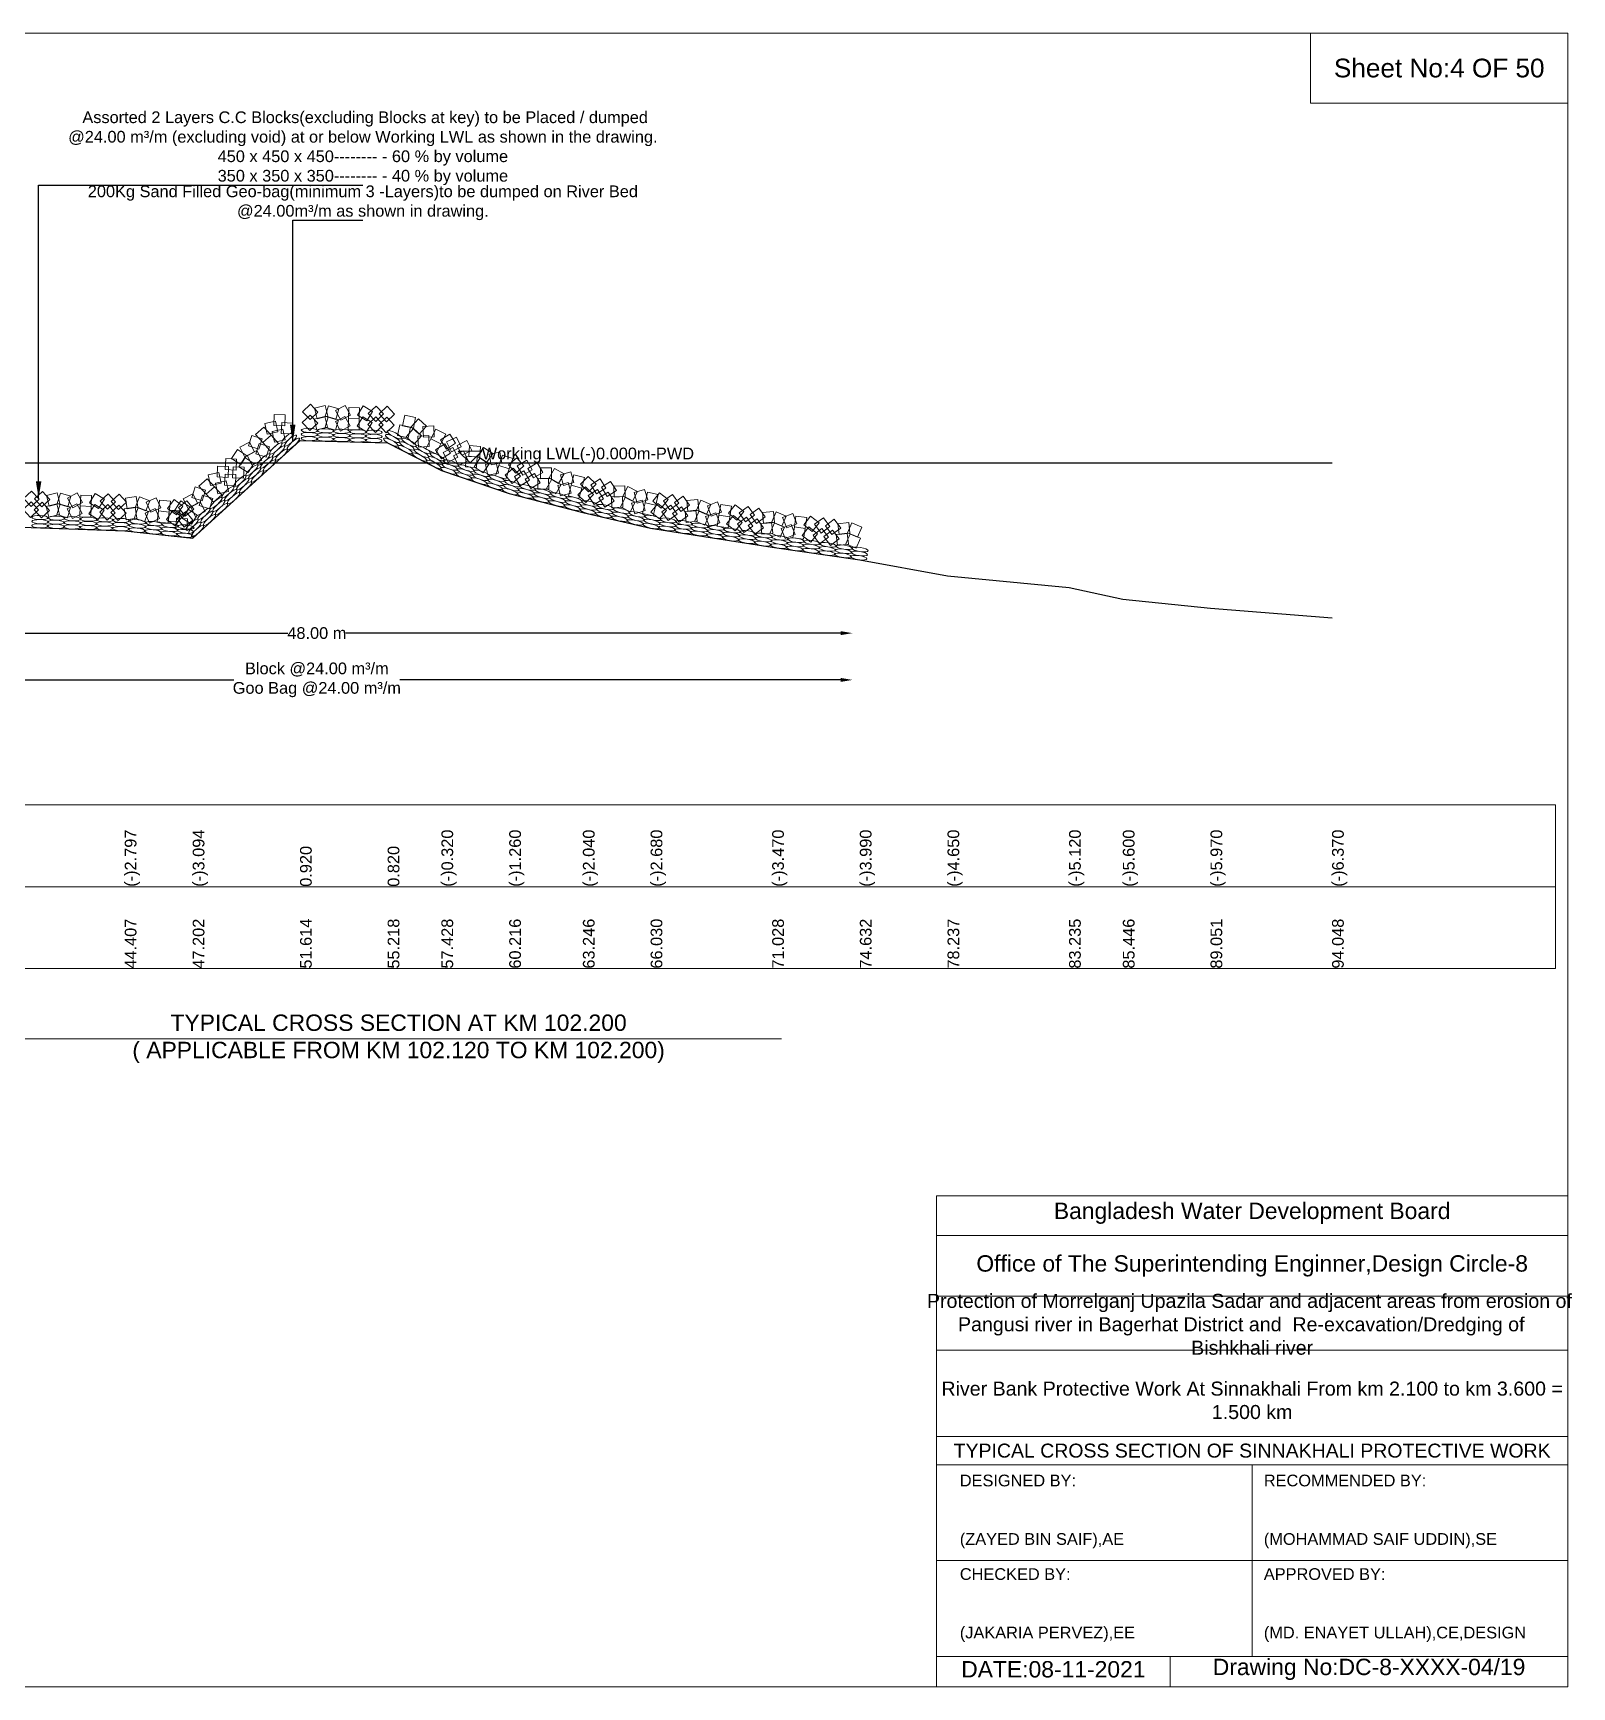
# Model space of a CAD drawing. Header units: inches. Extents: x 89000 to 380017, y -7071 to 0.
# Drawn here: x 148437 to 155017, y -7071 to 0 of the extents above; entities that cross this region are included whole.
import ezdxf

# ---------------------------------------------------------------- set-up
doc = ezdxf.new("R2010")
doc.units = ezdxf.units.IN
doc.header["$LTSCALE"] = 7
doc.header["$MEASUREMENT"] = 0
for name, color, linetype, lineweight in [('Cross section Data Border', 7, 'Continuous', 9), ('Cross Section Labels', 7, 'Continuous', 9), ('Existing_Bed_Level for Xsection', 7, 'Continuous', 25), ('Long Section Labels', 7, 'Continuous', 9)]:
    doc.layers.add(name, color=color, linetype=linetype, lineweight=lineweight)
doc.styles.get("Standard").update_dxf_attribs({"font": 'arial.ttf'})
doc.dimstyles.new('Appron Lebeling Style', dxfattribs={"dimtxt": 50, "dimasz": 50, "dimexe": 0.18, "dimexo": 0.0625, "dimgap": 0.09, "dimtad": 0, "dimtih": 1, "dimtoh": 1, "dimdec": 4, "dimzin": 0, "dimdsep": 46, "dimtxsty": 'Standard', "dimcen": 0.09, "dimse1": 1, "dimse2": 1, "dimadec": 0, "dimazin": 0, "dimtfac": 1, "dimtdec": 4, "dimtofl": 0, "dimtmove": 0, "dimatfit": 3, "dimfxl": 1, "dimtolj": 1, "dimtzin": 0, "dimarcsym": 0})
doc.dimstyles.get("Standard").update_dxf_attribs({"dimtxt": 0.18, "dimasz": 0.18, "dimexe": 0.18, "dimexo": 0.0625, "dimgap": 0.09, "dimtad": 0, "dimtih": 1, "dimtoh": 1, "dimdec": 4, "dimzin": 0, "dimdsep": 46, "dimtxsty": 'Standard', "dimcen": 0.09, "dimadec": 0, "dimazin": 0, "dimtfac": 1, "dimtdec": 4, "dimtofl": 0, "dimtmove": 0, "dimatfit": 3, "dimfxl": 1, "dimtolj": 1, "dimtzin": 0, "dimarcsym": 0})

# ---------------------------------------------------------------- blocks, each defined once
blk = doc.blocks.new('*D5')
at = {"layer": 'Cross Section Labels', "color": 0, "lineweight": -2, "transparency": 16777216}
for p, q in [((147410.3, -2565.5), (149526.9, -2565.5)), ((151890.8, -2565.5), (149774.1, -2565.5))]:
    blk.add_line(p, q, dxfattribs=at)
at = {"layer": 'Cross Section Labels', "color": 0, "transparency": 16777216}
for points in [[(147410.3, -2557.2), (147410.3, -2573.9), (147360.3, -2565.5)], [(151890.8, -2557.2), (151890.8, -2573.9), (151940.8, -2565.5)]]:
    blk.add_solid(points, dxfattribs=at)
at = {"layer": 'Defpoints', "color": 0, "transparency": 16777216}
for p in [(147360.3, -1837.5), (151940.8, -2247.9), (151940.8, -2565.5)]:
    blk.add_point(p, dxfattribs=at)
at = {"layer": 'Cross Section Labels', "color": 0, "transparency": 16777216, "insert": (149650.5, -2565.5), "char_height": 50, "attachment_point": 5}
blk.add_mtext('\\A1;48.00 m', dxfattribs=at)
blk = doc.blocks.new('*D6')
at = {"layer": 'Cross Section Labels', "color": 0, "lineweight": -2, "transparency": 16777216}
for p, q in [((147410.3, -2765.5), (149294.9, -2765.5)), ((151890.8, -2765.5), (150006.1, -2765.5))]:
    blk.add_line(p, q, dxfattribs=at)
at = {"layer": 'Cross Section Labels', "color": 0, "transparency": 16777216}
for points in [[(147410.3, -2757.2), (147410.3, -2773.9), (147360.3, -2765.5)], [(151890.8, -2757.2), (151890.8, -2773.9), (151940.8, -2765.5)]]:
    blk.add_solid(points, dxfattribs=at)
at = {"layer": 'Defpoints', "color": 0, "transparency": 16777216}
for p in [(147360.3, -1837.5), (151940.8, -2247.9), (151940.8, -2765.5)]:
    blk.add_point(p, dxfattribs=at)
at = {"layer": 'Cross Section Labels', "color": 0, "transparency": 16777216, "insert": (149650.5, -2765.5), "char_height": 50, "attachment_point": 5}
blk.add_mtext('\\A1;Block @24.00 m³/m ^JGoo Bag @24.00 m³/m ', dxfattribs=at)

msp = doc.modelspace()

# ---------------------------------------------------------------- linework, layer by layer
at = {"layer": 'Cross section Data Border'}
msp.add_lwpolyline([(145100, -3300), (154947.2722, -3300), (154947.2722, -4000), (145100, -4000)], close=True, dxfattribs=at)
msp.add_lwpolyline([(145100, -3650), (154947.2722, -3650)], dxfattribs=at)
at = {"layer": 'Cross Section Labels'}
for points in [[(145000, 0), (155000, 0), (155000, -7071), (145000, -7071)], [(153900, 0), (155000, 0), (155000, -300), (153900, -300)], [(150305.49255, -1837.52), (150355.49255, -1787.52), (150255.49255, -1787.52)]]:
    msp.add_lwpolyline(points, close=True, dxfattribs=at)
for points in [[(148362, -4300), (150000, -4300), (151638, -4300)], [(152300, -7071), (152300, -4971), (155000, -4971)], [(152300, -5141), (155000, -5141)], [(152300, -5401), (155000, -5401)], [(152300, -5631), (155000, -5631)], [(152300, -6001), (155000, -6001)], [(152300, -6121), (155000, -6121)], [(153650, -6121), (153650, -6941)], [(152300, -6531), (155000, -6531)], [(152300, -6941), (155000, -6941)], [(153300, -6941), (153300, -7071)]]:
    msp.add_lwpolyline(points, dxfattribs=at)
at = {"layer": 'Existing_Bed_Level for Xsection'}
for points in [[(148309.16093, -2110), (148829.06583, -2128.408), (149119.69261, -2159.296), (149578.56731, -1741.84), (149953.36242, -1752.24), (150183.25081, -1870.8), (150473.20914, -1968.56), (150788.25388, -2049.68), (151077.86714, -2116.24), (151597.64534, -2198.4), (151972.48934, -2252.48), (152347.34562, -2321.12), (152867.1156, -2370), (153097.08883, -2419.92), (153471.97328, -2458.4), (153991.6938, -2500)], [(146000, -1837.52), (153991.6938, -1837.52)]]:
    msp.add_lwpolyline(points, dxfattribs=at)
at = {"layer": 'Long Section Labels'}
for points in [[(149655.42007, -1620.67193), (149623.24459, -1586.68696), (149589.25962, -1618.86244), (149621.4351, -1652.84741)], [(149686.45105, -1592.87279), (149640.92932, -1603.7361), (149651.79262, -1649.25784), (149697.31436, -1638.39453)], [(149745.01395, -1606.62429), (149700.16468, -1593.25333), (149686.79371, -1638.1026), (149731.64299, -1651.47356)], [(149772.15315, -1591.95212), (149730.97637, -1614.19425), (149753.2185, -1655.37103), (149794.39528, -1633.1289)], [(149833.50788, -1602.21777), (149786.72589, -1600.91964), (149785.42776, -1647.70164), (149832.20975, -1648.99977)], [(149888.43548, -1618.5635), (149848.55548, -1594.07217), (149824.06414, -1633.95217), (149863.94414, -1658.4435)], [(149903.96289, -1594.47647), (149869.95231, -1626.62488), (149902.10072, -1660.63546), (149936.1113, -1628.48705)], [(149982.89402, -1629.75884), (149950.71854, -1595.77387), (149916.73357, -1627.94935), (149948.90905, -1661.93432)], [(149423.20453, -1684.9374), (149388.5865, -1716.43076), (149420.07986, -1751.0488), (149454.69789, -1719.55544)], [(149474.12443, -1658.64313), (149428.40362, -1668.63554), (149438.39603, -1714.35634), (149484.11684, -1704.36393)], [(149505.61778, -1693.26117), (149459.89698, -1703.25358), (149469.88939, -1748.97438), (149515.6102, -1738.98197)], [(149468.61884, -1630.51887), (149466.39075, -1677.2658), (149513.13768, -1679.49389), (149515.36578, -1632.74696)], [(149500.1122, -1665.1369), (149497.88411, -1711.88383), (149544.63104, -1714.11192), (149546.85914, -1667.36499)], [(149654.12194, -1667.45392), (149621.94646, -1633.46895), (149587.96149, -1665.64443), (149620.13697, -1699.62941)], [(149685.15293, -1639.65479), (149639.63119, -1650.51809), (149650.49449, -1696.03983), (149696.01623, -1685.17652)], [(149743.71582, -1653.40628), (149698.86655, -1640.03532), (149685.49558, -1684.88459), (149730.34486, -1698.25556)], [(149770.85502, -1638.73411), (149729.67824, -1660.97624), (149751.92037, -1702.15303), (149793.09715, -1679.91089)], [(149832.20975, -1648.99977), (149785.42776, -1647.70164), (149784.12963, -1694.48363), (149830.91162, -1695.78176)], [(149887.13735, -1665.34549), (149847.25735, -1640.85416), (149822.76601, -1680.73416), (149862.64601, -1705.2255)], [(149902.66476, -1641.25846), (149868.65418, -1673.40687), (149900.80259, -1707.41745), (149934.81317, -1675.26904)], [(149981.59589, -1676.54083), (149949.42041, -1642.55586), (149915.43544, -1674.73134), (149947.61092, -1708.71631)], [(150051.63779, -1684.66688), (150005.90683, -1674.72103), (149995.96099, -1720.45199), (150041.69195, -1730.39783)], [(150073.08912, -1643.07264), (150027.35817, -1633.1268), (150017.41232, -1678.85775), (150063.14328, -1688.8036)], [(150098.44929, -1722.44782), (150063.83068, -1690.9551), (150032.33796, -1725.57371), (150066.95657, -1757.06643)], [(150119.90062, -1680.85358), (150085.28201, -1649.36086), (150053.78929, -1683.97948), (150088.4079, -1715.4722)], [(150150.71765, -1679.39767), (150103.969, -1681.5894), (150106.16073, -1728.33805), (150152.90938, -1726.14633)], [(150201.55621, -1715.24775), (150159.96197, -1693.79641), (150138.51064, -1735.39065), (150180.10488, -1756.84198)], [(149362.477, -1749.45685), (149320.88316, -1770.90895), (149342.33526, -1812.50279), (149383.9291, -1791.05069)], [(149371.86695, -1720.06914), (149357.60684, -1764.64367), (149402.18137, -1778.90378), (149416.44148, -1734.32924)], [(149403.36031, -1754.68717), (149389.1002, -1799.26171), (149433.67473, -1813.52182), (149447.93484, -1768.94728)], [(149454.69789, -1719.55544), (149420.07986, -1751.0488), (149451.57322, -1785.66683), (149486.19125, -1754.17347)], [(150129.26632, -1720.99191), (150082.51767, -1723.18363), (150084.7094, -1769.93229), (150131.45805, -1767.74056)], [(150180.10488, -1756.84198), (150138.51064, -1735.39065), (150117.05931, -1776.98488), (150158.65354, -1798.43621)], [(150222.51579, -1795.38466), (150197.19622, -1756.0253), (150157.83686, -1781.34487), (150183.15643, -1820.70423)], [(150243.96712, -1753.79043), (150218.64756, -1714.43106), (150179.28819, -1739.75063), (150204.60776, -1779.10999)], [(150247.58379, -1727.51121), (150205.64473, -1748.2803), (150226.41381, -1790.21936), (150268.35288, -1769.45028)], [(150312.70861, -1784.37709), (150291.90614, -1742.45457), (150249.98362, -1763.25705), (150270.7861, -1805.17956)], [(150350.52425, -1766.89305), (150303.81763, -1763.93804), (150300.86262, -1810.64465), (150347.56923, -1813.59966)], [(149307.63984, -1821.68762), (149260.89115, -1819.49676), (149258.70028, -1866.24545), (149305.44897, -1868.43632)], [(149310.73526, -1780.14088), (149285.45579, -1819.52601), (149324.84092, -1844.80548), (149350.12039, -1805.42035)], [(149342.22862, -1814.75891), (149316.94915, -1854.14404), (149356.33428, -1879.42351), (149381.61375, -1840.03838)], [(149393.97036, -1784.07488), (149352.37652, -1805.52698), (149373.82862, -1847.12082), (149415.42246, -1825.66872)], [(150232.63201, -1771.85853), (150190.69295, -1792.62761), (150211.46203, -1834.56668), (150253.4011, -1813.79759)], [(150297.75683, -1828.7244), (150276.95436, -1786.80189), (150235.03184, -1807.60436), (150255.83432, -1849.52688)], [(150335.57246, -1811.24036), (150288.86585, -1808.28535), (150285.91084, -1854.99196), (150332.61745, -1857.94698)], [(150387.5336, -1841.55137), (150348.57239, -1815.62331), (150322.64433, -1854.58452), (150361.60554, -1880.51258)], [(150402.48538, -1797.20405), (150363.52417, -1771.276), (150337.59611, -1810.23721), (150376.55732, -1836.16526)], [(150417.78115, -1835.47729), (150371.89384, -1844.67485), (150381.0914, -1890.56216), (150426.97871, -1881.3646)], [(150432.73293, -1791.12998), (150386.84563, -1800.32754), (150396.04319, -1846.21485), (150441.93049, -1837.01728)], [(150488.38492, -1818.92643), (150444.03761, -1803.97465), (150429.08583, -1848.32196), (150473.43314, -1863.27374)], [(150536.11008, -1850.65233), (150505.15905, -1815.54858), (150470.05529, -1846.49961), (150501.00633, -1881.60337)], [(150547.81754, -1826.33888), (150507.50902, -1850.11835), (150531.28849, -1890.42687), (150571.59701, -1866.6474)], [(150616.92528, -1878.29164), (150593.11372, -1838.00207), (150552.82415, -1861.81363), (150576.63571, -1902.1032)], [(149180.87829, -1905.39092), (149146.26026, -1936.88428), (149177.75362, -1971.50231), (149212.37165, -1940.00895)], [(149231.79819, -1879.09665), (149186.07738, -1889.08906), (149196.0698, -1934.80986), (149241.7906, -1924.81745)], [(149226.29261, -1850.97239), (149224.06451, -1897.71932), (149270.81145, -1899.94741), (149273.03954, -1853.20048)], [(149257.78597, -1885.59042), (149255.55787, -1932.33735), (149302.30481, -1934.56544), (149304.5329, -1887.81851)], [(149339.1332, -1856.30566), (149292.38451, -1854.11479), (149290.19364, -1900.86348), (149336.94233, -1903.05435)], [(150473.43314, -1863.27374), (150429.08583, -1848.32196), (150414.13404, -1892.66927), (150458.48136, -1907.62105)], [(150521.1583, -1894.99965), (150490.20726, -1859.89589), (150455.10351, -1890.84693), (150486.05455, -1925.95068)], [(150536.14778, -1871.66058), (150495.83926, -1895.44005), (150519.61873, -1935.74857), (150559.92725, -1911.9691)], [(150605.25552, -1923.61334), (150581.44396, -1883.32377), (150541.15439, -1907.13533), (150564.96595, -1947.4249)], [(150641.6918, -1903.41157), (150594.89413, -1903.87896), (150595.36152, -1950.67662), (150642.15918, -1950.20924)], [(150653.36156, -1858.08987), (150606.56389, -1858.55725), (150607.03128, -1905.35492), (150653.82894, -1904.88753)], [(150695.72978, -1929.84285), (150654.97735, -1906.83243), (150631.96694, -1947.58486), (150672.71937, -1970.59528)], [(150707.39954, -1884.52115), (150666.64711, -1861.51073), (150643.6367, -1902.26316), (150684.38913, -1925.27358)], [(150737.12212, -1876.25207), (150692.02998, -1888.77962), (150704.55753, -1933.87175), (150749.64966, -1921.34421)], [(150794.65726, -1899.9057), (150749.33555, -1888.23594), (150737.66579, -1933.55765), (150782.9875, -1945.22741)], [(150844.57404, -1928.05777), (150811.13956, -1895.31062), (150778.39241, -1928.7451), (150811.82689, -1961.49225)], [(150861.34485, -1906.06991), (150821.67093, -1930.89369), (150846.49471, -1970.56761), (150886.16863, -1945.74383)], [(148430.64819, -1957.87088), (148396.39266, -1989.75816), (148428.27994, -2024.01369), (148462.53547, -1992.12641)], [(148509.30709, -1993.75606), (148477.39255, -1959.52593), (148443.16242, -1991.44048), (148475.07696, -2025.67061)], [(148540.54984, -1966.19513), (148494.94632, -1976.70987), (148505.46106, -2022.31338), (148551.06457, -2011.79865)], [(148599.00582, -1980.39425), (148554.26015, -1966.68057), (148540.54646, -2011.42624), (148585.29213, -2025.13992)], [(148626.25647, -1965.93012), (148584.91073, -1987.85659), (148606.8372, -2029.20233), (148648.18294, -2007.27586)], [(148687.53087, -1976.66486), (148640.76017, -1975.00887), (148639.10419, -2021.77957), (148685.87488, -2023.43555)], [(148742.33181, -1993.43032), (148702.64034, -1968.63461), (148677.84463, -2008.32608), (148717.5361, -2033.12179)], [(148758.04304, -1969.46278), (148723.78751, -2001.35006), (148755.67479, -2035.60559), (148789.93032, -2003.71831)], [(148836.70194, -2005.34796), (148804.7874, -1971.11783), (148770.55727, -2003.03238), (148802.47181, -2037.26251)], [(149120.15076, -1969.91037), (149078.55692, -1991.36247), (149100.00902, -2032.95631), (149141.60286, -2011.50421)], [(149129.54071, -1940.52265), (149115.2806, -1985.09719), (149159.85514, -1999.3573), (149174.11525, -1954.78276)], [(149161.03407, -1975.14069), (149146.77396, -2019.71522), (149191.3485, -2033.97533), (149205.60861, -1989.4008)], [(149212.37165, -1940.00895), (149177.75362, -1971.50231), (149209.24698, -2006.12035), (149243.86501, -1974.62699)], [(149263.29155, -1913.71469), (149217.57074, -1923.7071), (149227.56316, -1969.4279), (149273.28396, -1959.43549)], [(150725.45236, -1921.57378), (150680.36022, -1934.10132), (150692.88777, -1979.19346), (150737.9799, -1966.66591)], [(150782.9875, -1945.22741), (150737.66579, -1933.55765), (150725.99603, -1978.87935), (150771.31774, -1990.54911)], [(150832.90428, -1973.37947), (150799.4698, -1940.63232), (150766.72265, -1974.0668), (150800.15713, -2006.81395)], [(150850.86238, -1951.68085), (150811.18845, -1976.50463), (150836.01223, -2016.17855), (150875.68615, -1991.35477)], [(150921.303, -2001.81156), (150896.44763, -1962.15742), (150856.79349, -1987.01278), (150881.64886, -2026.66692)], [(150931.78547, -1956.20062), (150906.93011, -1916.54648), (150867.27597, -1941.40185), (150892.13133, -1981.05599)], [(150967.68188, -1935.05442), (150920.91237, -1936.74349), (150922.60144, -1983.513), (150969.37095, -1981.82393)], [(151022.39154, -1960.06581), (150981.05222, -1938.12724), (150959.11365, -1979.46656), (151000.45297, -2001.40513)], [(151051.88808, -1951.02353), (151007.1384, -1964.72411), (151020.83899, -2009.4738), (151065.58867, -1995.77321)], [(151110.02118, -1973.16691), (151064.41024, -1962.68443), (151053.92777, -2008.29537), (151099.5387, -2018.77785)], [(151152.4293, -1994.56504), (151116.03214, -1965.14589), (151086.61298, -2001.54305), (151123.01014, -2030.9622)], [(151170.92695, -1972.67617), (151133.06251, -2000.18115), (151160.56749, -2038.04559), (151198.43193, -2010.54061)], [(148428.9922, -2004.64157), (148394.73667, -2036.52885), (148426.62395, -2070.78438), (148460.87948, -2038.89711)], [(148507.65111, -2040.52675), (148475.73656, -2006.29663), (148441.50643, -2038.21117), (148473.42098, -2072.4413)], [(148538.89385, -2012.96583), (148493.29034, -2023.48056), (148503.80507, -2069.08407), (148549.40859, -2058.56934)], [(148597.34983, -2027.16494), (148552.60416, -2013.45126), (148538.89048, -2058.19693), (148583.63615, -2071.91061)], [(148624.60048, -2012.70082), (148583.25475, -2034.62729), (148605.18121, -2075.97302), (148646.52695, -2054.04656)], [(148685.87488, -2023.43555), (148639.10419, -2021.77957), (148637.4482, -2068.55026), (148684.21889, -2070.20624)], [(148740.67582, -2040.20101), (148700.98435, -2015.4053), (148676.18864, -2055.09677), (148715.88011, -2079.89248)], [(148756.38705, -2016.23347), (148722.13152, -2048.12075), (148754.0188, -2082.37628), (148788.27433, -2050.489)], [(148835.04596, -2052.11865), (148803.13141, -2017.88852), (148768.90128, -2049.80307), (148800.81583, -2084.0332)], [(148873.51076, -2027.43736), (148827.27991, -2034.71398), (148834.55654, -2080.94482), (148880.78738, -2073.6682)], [(148878.45683, -1980.89946), (148832.22599, -1988.17608), (148839.50262, -2034.40692), (148885.73346, -2027.1303)], [(148930.82147, -2045.71845), (148887.15283, -2028.88725), (148870.32163, -2072.55589), (148913.99027, -2089.38709)], [(148935.76755, -1999.18054), (148892.0989, -1982.34934), (148875.2677, -2026.01799), (148918.93635, -2042.84919)], [(148959.0232, -2033.20959), (148916.2358, -2052.1695), (148935.1957, -2094.9569), (148977.98311, -2075.997)], [(148963.96928, -1986.67169), (148921.18187, -2005.63159), (148940.14178, -2048.419), (148982.92918, -2029.45909)], [(149019.38934, -2048.23341), (148972.85144, -2043.28733), (148967.90536, -2089.82524), (149014.44326, -2094.77131)], [(149024.33542, -2001.69551), (148977.79752, -1996.74943), (148972.85144, -2043.28733), (149019.38934, -2048.23341)], [(149072.87335, -2068.81704), (149035.02689, -2041.28731), (149007.49716, -2079.13377), (149045.34362, -2106.66349)], [(149077.81942, -2022.27913), (149039.97297, -1994.74941), (149012.44324, -2032.59587), (149050.2897, -2060.12559)], [(149065.3136, -2042.14114), (149018.56491, -2039.95028), (149016.37404, -2086.69897), (149063.12273, -2088.88983)], [(149068.40903, -2000.5944), (149043.12956, -2039.97953), (149082.51468, -2065.259), (149107.79415, -2025.87387)], [(149090.23366, -2046.01561), (149053.81729, -2075.41097), (149083.21265, -2111.82735), (149119.62903, -2082.43199)], [(149095.17974, -1999.47771), (149058.76336, -2028.87307), (149088.15873, -2065.28945), (149124.57511, -2035.89409)], [(149099.90239, -2035.21243), (149074.62292, -2074.59756), (149114.00804, -2099.87703), (149139.28751, -2060.4919)], [(149151.64412, -2004.5284), (149110.05028, -2025.9805), (149131.50238, -2067.57434), (149173.09622, -2046.12224)], [(150957.1994, -1980.66536), (150910.42989, -1982.35443), (150912.11896, -2029.12394), (150958.88847, -2027.43487)], [(151011.90906, -2005.67675), (150970.56974, -1983.73818), (150948.63118, -2025.0775), (150989.9705, -2047.01607)], [(151041.40561, -1996.63447), (150996.65592, -2010.33505), (151010.35651, -2055.08473), (151055.10619, -2041.38415)], [(151099.5387, -2018.77785), (151053.92777, -2008.29537), (151043.44529, -2053.90631), (151089.05623, -2064.38878)], [(151145.12246, -2040.79112), (151108.7253, -2011.37196), (151079.30615, -2047.76912), (151115.70331, -2077.18828)], [(151163.62011, -2018.90225), (151125.75567, -2046.40723), (151153.26065, -2084.27167), (151191.12509, -2056.76669)], [(151237.35529, -2064.04749), (151209.82016, -2026.20497), (151171.97763, -2053.7401), (151199.51276, -2091.58262)], [(151244.66212, -2017.82142), (151217.12699, -1979.97889), (151179.28447, -2007.51402), (151206.8196, -2045.35655)], [(151271.70527, -2040.47224), (151225.16414, -2045.3879), (151230.0798, -2091.92903), (151276.62093, -2087.01336)], [(151279.0121, -1994.24616), (151232.47098, -1999.16182), (151237.38664, -2045.70295), (151283.92777, -2040.78729)], [(151328.01192, -2061.64478), (151285.25593, -2042.61416), (151266.2253, -2085.37015), (151308.9813, -2104.40078)], [(151335.31876, -2015.41871), (151292.56277, -1996.38808), (151273.53214, -2039.14408), (151316.28813, -2058.1747)], [(151356.81341, -2050.58661), (151313.11699, -2067.34558), (151329.87596, -2111.042), (151373.57238, -2094.28303)], [(151364.12025, -2004.36053), (151320.42383, -2021.1195), (151337.1828, -2064.81592), (151380.87922, -2048.05695)], [(151423.64406, -2022.43545), (151377.41798, -2015.12861), (151370.11114, -2061.35468), (151416.33722, -2068.66152)], [(151476.01184, -2045.7129), (151439.61468, -2016.29374), (151410.19552, -2052.6909), (151446.59268, -2082.11006)], [(151494.50948, -2023.82403), (151456.64504, -2051.32901), (151484.15003, -2089.19345), (151522.01447, -2061.68847)], [(151568.24466, -2068.96927), (151540.70953, -2031.12675), (151502.867, -2058.66188), (151530.40213, -2096.5044)], [(151602.59464, -2045.39402), (151556.05351, -2050.30968), (151560.96918, -2096.85081), (151607.5103, -2091.93514)], [(151657.11791, -2065.7525), (151614.10917, -2047.30018), (151595.65685, -2090.30892), (151638.66559, -2108.76124)], [(149096.80696, -2076.75918), (149050.05827, -2074.56831), (149047.8674, -2121.317), (149094.61609, -2123.50787)], [(151416.33722, -2068.66152), (151370.11114, -2061.35468), (151362.80431, -2107.58076), (151409.03038, -2114.8876)], [(151468.705, -2091.93898), (151432.30784, -2062.51982), (151402.88868, -2098.91698), (151439.28584, -2128.33614)], [(151487.20265, -2070.0501), (151449.3382, -2097.55509), (151476.84319, -2135.41953), (151514.70763, -2107.91454)], [(151560.93782, -2115.19535), (151533.40269, -2077.35282), (151495.56017, -2104.88795), (151523.09529, -2142.73048)], [(151595.2878, -2091.62009), (151548.74668, -2096.53576), (151553.66234, -2143.07688), (151600.20346, -2138.16122)], [(151650.43511, -2112.07291), (151607.42637, -2093.62058), (151588.97405, -2136.62933), (151631.98279, -2155.08165)], [(151679.08486, -2100.62734), (151635.61841, -2117.97405), (151652.96512, -2161.44049), (151696.43156, -2144.09379)], [(151685.76766, -2054.30693), (151642.30122, -2071.65364), (151659.64792, -2115.12008), (151703.11437, -2097.77338)], [(151738.847, -2117.89791), (151692.52659, -2111.21511), (151685.84379, -2157.53552), (151732.1642, -2164.21832)], [(151745.5298, -2071.57751), (151699.20939, -2064.89471), (151692.52659, -2111.21511), (151738.847, -2117.89791)], [(151791.52392, -2140.46706), (151754.73334, -2111.5414), (151725.80769, -2148.33198), (151762.59827, -2177.25763)], [(151798.20672, -2094.14665), (151761.41615, -2065.22099), (151732.49049, -2102.01157), (151769.28107, -2130.93723)], [(151809.72471, -2118.33073), (151772.23462, -2146.34382), (151800.24772, -2183.83391), (151837.7378, -2155.82081)], [(151816.40751, -2072.01032), (151778.91742, -2100.02342), (151806.93052, -2137.5135), (151844.4206, -2109.5004)], [(151890.74477, -2116.15712), (151862.70183, -2078.68936), (151825.23407, -2106.7323), (151853.27701, -2144.20006)], [(151924.77371, -2092.12079), (151878.30311, -2097.66363), (151883.84595, -2144.13423), (151930.31655, -2138.59139)], [(151981.36077, -2112.5321), (151938.35203, -2094.07978), (151919.89971, -2137.08852), (151962.90845, -2155.54084)], [(151884.06197, -2162.47753), (151856.01903, -2125.00977), (151818.55127, -2153.05271), (151846.59421, -2190.52047)], [(151918.09091, -2138.4412), (151871.62031, -2143.98404), (151877.16315, -2190.45464), (151923.63375, -2184.9118)], [(151974.67797, -2158.85251), (151931.66923, -2140.40019), (151913.21691, -2183.40893), (151956.22565, -2201.86125)]]:
    msp.add_lwpolyline(points, close=True, dxfattribs=at)
for centre, major_axis in [((149618.58805, -1698.7335), (34.59788, -0.96004)), ((149687.78382, -1700.65358), (34.59788, -0.96004)), ((149756.97958, -1702.57366), (34.59788, -0.96004)), ((149826.17535, -1704.49374), (34.59788, -0.96004)), ((149475.12331, -1776.19317), (25.60196, 23.29109)), ((149487.0208, -1789.27109), (25.60196, 23.29109)), ((149526.32723, -1729.61099), (25.60196, 23.29109)), ((149538.22472, -1742.68891), (25.60196, 23.29109)), ((149550.12221, -1755.76684), (25.60196, 23.29109)), ((149617.60724, -1734.0799), (34.59788, -0.96004)), ((149618.09764, -1716.4067), (34.59788, -0.96004)), ((149686.80301, -1735.99997), (34.59788, -0.96004)), ((149687.29341, -1718.32678), (34.59788, -0.96004)), ((149755.99877, -1737.92005), (34.59788, -0.96004)), ((149756.48918, -1720.24686), (34.59788, -0.96004)), ((149825.19454, -1739.84013), (34.59788, -0.96004)), ((149825.68494, -1722.16693), (34.59788, -0.96004)), ((149894.3903, -1741.76021), (34.59788, -0.96004)), ((149894.88071, -1724.08701), (34.59788, -0.96004)), ((149895.37111, -1706.41382), (34.59788, -0.96004)), ((149966.28625, -1748.95881), (30.76125, -15.86445)), ((149974.39009, -1733.24543), (30.76125, -15.86445)), ((149982.49393, -1717.53205), (30.76125, -15.86445)), ((150027.80875, -1780.68771), (30.76125, -15.86445)), ((150035.91258, -1764.97434), (30.76125, -15.86445)), ((150044.01642, -1749.26096), (30.76125, -15.86445)), ((150105.53891, -1780.98986), (30.76125, -15.86445)), ((149423.91939, -1822.77535), (25.60196, 23.29109)), ((149435.81688, -1835.85327), (25.60196, 23.29109)), ((149447.71438, -1848.93119), (25.60196, 23.29109)), ((149498.91829, -1802.34902), (25.60196, 23.29109)), ((150089.33124, -1812.41662), (30.76125, -15.86445)), ((150097.43508, -1796.70324), (30.76125, -15.86445)), ((150150.85373, -1844.14552), (30.76125, -15.86445)), ((150158.95757, -1828.43215), (30.76125, -15.86445)), ((150167.06141, -1812.71877), (30.76125, -15.86445)), ((150224.10503, -1837.92954), (32.7973, -11.05767)), ((149321.51155, -1915.9397), (25.60196, 23.29109)), ((149333.40905, -1929.01763), (25.60196, 23.29109)), ((149372.71547, -1869.35752), (25.60196, 23.29109)), ((149384.61297, -1882.43545), (25.60196, 23.29109)), ((149396.51046, -1895.51337), (25.60196, 23.29109)), ((150212.80812, -1871.4364), (32.7973, -11.05767)), ((150218.45657, -1854.68297), (32.7973, -11.05767)), ((150278.40273, -1893.55174), (32.7973, -11.05767)), ((150284.05118, -1876.79831), (32.7973, -11.05767)), ((150289.69963, -1860.04488), (32.7973, -11.05767)), ((150343.99733, -1915.66709), (32.7973, -11.05767)), ((150349.64578, -1898.91366), (32.7973, -11.05767)), ((150355.29423, -1882.16023), (32.7973, -11.05767)), ((150415.24039, -1921.029), (32.7973, -11.05767)), ((150420.88884, -1904.27557), (32.7973, -11.05767)), ((149270.30764, -1962.52188), (25.60196, 23.29109)), ((149282.20513, -1975.59981), (25.60196, 23.29109)), ((149294.10262, -1988.67773), (25.60196, 23.29109)), ((149345.30654, -1942.09555), (25.60196, 23.29109)), ((150409.59194, -1937.78243), (32.7973, -11.05767)), ((150475.18654, -1959.89778), (32.7973, -11.05767)), ((150480.83499, -1943.14435), (32.7973, -11.05767)), ((150486.48344, -1926.39092), (32.7973, -11.05767)), ((150541.58383, -1977.03727), (33.51792, -8.63044)), ((150545.99241, -1959.91574), (33.51792, -8.63044)), ((150550.40098, -1942.7942), (33.51792, -8.63044)), ((150613.02824, -1977.17661), (33.51792, -8.63044)), ((150617.43682, -1960.05508), (33.51792, -8.63044)), ((150684.47265, -1977.31595), (33.51792, -8.63044)), ((149167.8998, -2055.68624), (25.60196, 23.29109)), ((149179.79729, -2068.76416), (25.60196, 23.29109)), ((149219.10372, -2009.10406), (25.60196, 23.29109)), ((149231.00121, -2022.18198), (25.60196, 23.29109)), ((149242.8987, -2035.25991), (25.60196, 23.29109)), ((150608.61967, -1994.29814), (33.51792, -8.63044)), ((150675.6555, -2011.55901), (33.51792, -8.63044)), ((150680.06408, -1994.43748), (33.51792, -8.63044)), ((150742.69133, -2028.81988), (33.51792, -8.63044)), ((150747.09991, -2011.69835), (33.51792, -8.63044)), ((150751.50848, -1994.57682), (33.51792, -8.63044)), ((150809.62587, -2045.52134), (33.73182, -7.75237)), ((150813.58592, -2028.29054), (33.73182, -7.75237)), ((150817.54597, -2011.05974), (33.73182, -7.75237)), ((150877.08952, -2061.02608), (33.73182, -7.75237)), ((150881.04957, -2043.79528), (33.73182, -7.75237)), ((150885.00961, -2026.56448), (33.73182, -7.75237)), ((150948.51321, -2059.30003), (33.73182, -7.75237)), ((150952.47326, -2042.06923), (33.73182, -7.75237)), ((151019.9369, -2057.57398), (33.73182, -7.75237)), ((148465.80519, -2106.70068), (34.58953, -1.22469)), ((148466.43078, -2089.03175), (34.58953, -1.22469)), ((148467.05638, -2071.36283), (34.58953, -1.22469)), ((148534.98424, -2109.15007), (34.58953, -1.22469)), ((148535.60984, -2091.48114), (34.58953, -1.22469)), ((148536.23543, -2073.81221), (34.58953, -1.22469)), ((148604.16329, -2111.59945), (34.58953, -1.22469)), ((148604.78889, -2093.93053), (34.58953, -1.22469)), ((148605.41448, -2076.2616), (34.58953, -1.22469)), ((148673.34234, -2114.04884), (34.58953, -1.22469)), ((148673.96794, -2096.37991), (34.58953, -1.22469)), ((148674.59353, -2078.71098), (34.58953, -1.22469)), ((148742.5214, -2116.49823), (34.58953, -1.22469)), ((148743.14699, -2098.8293), (34.58953, -1.22469)), ((148743.77258, -2081.16037), (34.58953, -1.22469)), ((148811.70045, -2118.94761), (34.58953, -1.22469)), ((148812.32604, -2101.27869), (34.58953, -1.22469)), ((148812.95164, -2083.60976), (34.58953, -1.22469)), ((148881.24463, -2125.06381), (34.41736, -3.6579)), ((148883.11314, -2107.48282), (34.41736, -3.6579)), ((148884.98166, -2089.90184), (34.41736, -3.6579)), ((148951.94787, -2114.79862), (34.41736, -3.6579)), ((148953.81639, -2097.21764), (34.41736, -3.6579)), ((149020.7826, -2122.11442), (34.41736, -3.6579)), ((149022.65112, -2104.53344), (34.41736, -3.6579)), ((149089.61733, -2129.43022), (34.41736, -3.6579)), ((149091.48585, -2111.84924), (34.41736, -3.6579)), ((149116.69588, -2102.26842), (25.60196, 23.29109)), ((149128.59337, -2115.34634), (25.60196, 23.29109)), ((149140.49086, -2128.42427), (25.60196, 23.29109)), ((149191.69478, -2081.84209), (25.60196, 23.29109)), ((150944.55316, -2076.53083), (33.73182, -7.75237)), ((151012.01681, -2092.03558), (33.73182, -7.75237)), ((151015.97686, -2074.80478), (33.73182, -7.75237)), ((151079.48046, -2107.54032), (33.73182, -7.75237)), ((151083.4405, -2090.30952), (33.73182, -7.75237)), ((151087.40055, -2073.07873), (33.73182, -7.75237)), ((151147.24917, -2118.25729), (34.18675, -5.40381)), ((151150.00953, -2100.7941), (34.18675, -5.40381)), ((151152.76989, -2083.33092), (34.18675, -5.40381)), ((151215.62267, -2129.06491), (34.18675, -5.40381)), ((151218.38303, -2111.60172), (34.18675, -5.40381)), ((151221.14339, -2094.13854), (34.18675, -5.40381)), ((151286.75654, -2122.40935), (34.18675, -5.40381)), ((151289.5169, -2104.94616), (34.18675, -5.40381)), ((151357.8904, -2115.75379), (34.18675, -5.40381)), ((151426.2639, -2126.56141), (34.18675, -5.40381)), ((148950.07935, -2132.37961), (34.41736, -3.6579)), ((149018.91408, -2139.69541), (34.41736, -3.6579)), ((149087.74881, -2147.01121), (34.41736, -3.6579)), ((151283.99618, -2139.87253), (34.18675, -5.40381)), ((151352.36968, -2150.68016), (34.18675, -5.40381)), ((151355.13004, -2133.21697), (34.18675, -5.40381)), ((151420.74318, -2161.48778), (34.18675, -5.40381)), ((151423.50354, -2144.02459), (34.18675, -5.40381)), ((151489.11669, -2172.2954), (34.18675, -5.40381)), ((151491.87705, -2154.83222), (34.18675, -5.40381)), ((151494.63741, -2137.36903), (34.18675, -5.40381)), ((151557.49019, -2183.10303), (34.18675, -5.40381)), ((151560.25055, -2165.63984), (34.18675, -5.40381)), ((151563.01091, -2148.17666), (34.18675, -5.40381)), ((151625.80059, -2193.53052), (34.25651, -4.9423)), ((151628.3252, -2176.0317), (34.25651, -4.9423)), ((151630.84981, -2158.53288), (34.25651, -4.9423)), ((151694.31362, -2203.41513), (34.25651, -4.9423)), ((151696.83823, -2185.91631), (34.25651, -4.9423)), ((151699.36284, -2168.41749), (34.25651, -4.9423)), ((151765.35126, -2195.80091), (34.25651, -4.9423)), ((151767.87587, -2178.30209), (34.25651, -4.9423)), ((151836.3889, -2188.1867), (34.25651, -4.9423)), ((151904.90193, -2198.0713), (34.25651, -4.9423)), ((151762.82665, -2213.29973), (34.25651, -4.9423)), ((151831.33968, -2223.18434), (34.25651, -4.9423)), ((151833.86429, -2205.68552), (34.25651, -4.9423)), ((151899.85271, -2233.06894), (34.25651, -4.9423)), ((151902.37732, -2215.57012), (34.25651, -4.9423)), ((151968.36574, -2242.95355), (34.25651, -4.9423)), ((151970.89035, -2225.45473), (34.25651, -4.9423)), ((151973.41496, -2207.95591), (34.25651, -4.9423))]:
    msp.add_ellipse(centre, major_axis=major_axis, ratio=0.255, dxfattribs=at)

# ---------------------------------------------------------------- texts
at = {"layer": 'Cross Section Labels'}
for s, insert, char_height, attachment_point in [('Sheet No:4 OF 50', (154450, -150), 80, 5), (' Assorted 2 Layers C.C Blocks(excluding Blocks at key) to be Placed / dumped^J@24.00 m³/m (excluding void) at or below Working LWL as shown in the drawing.^J450 x 450 x 450-------- - 60 % by volume^J350 x 350 x 350-------- - 40 % by volume', (149847.37949, -650), 50, 8), ('200Kg Sand Filled Geo-bag(minimum 3 -Layers)to be dumped on River Bed^J@24.00m³/m as shown in drawing.', (149847.37949, -800), 50, 8), ('Working LWL(-)0.000m-PWD', (150355.49255, -1837.52), 50, 7), ('TYPICAL CROSS SECTION AT KM 102.200^J( APPLICABLE FROM KM 102.120 TO KM 102.200)', (150000, -4300), 70, 5), ('Bangladesh Water Development Board', (153650, -5046), 70, 5), ('Office of The Superintending Enginner,Design Circle-8', (153650, -5271), 70, 5)]:
    msp.add_mtext(s, dxfattribs=dict(at, insert=insert, char_height=char_height, attachment_point=attachment_point))
for s, insert, char_height, width, attachment_point in [('Protection of Morrelganj Upazila Sadar and adjacent areas from erosion of  Pangusi river in Bagerhat District and  Re-excavation/Dredging of     Bishkhali river', (153650, -5521), 60, 2800, 5), ('River Bank Protective Work At Sinnakhali From km 2.100 to km 3.600 = 1.500 km', (153650, -5846), 60, 2700, 5), ('TYPICAL CROSS SECTION OF SINNAKHALI PROTECTIVE WORK', (153650, -6061), 59.5765532, 2800, 5), ('DESIGNED BY:^J^J^J(ZAYED BIN SAIF),AE', (152400, -6321), 50, 1400, 4), ('RECOMMENDED BY:^J^J^J(MOHAMMAD SAIF UDDIN),SE', (153700, -6321), 50, 1400, 4), ('CHECKED BY:^J^J^J(JAKARIA PERVEZ),EE', (152400, -6721), 50, 1400, 4), ('APPROVED BY:^J^J^J(MD. ENAYET ULLAH),CE,DESIGN', (153700, -6721), 50, 1400, 4), ('DATE:08-11-2021', (152800, -6996), 70, 1400, 5), ('Drawing No:DC-8-XXXX-04/19', (154150, -6996), 70, 2200, 5)]:
    msp.add_mtext(s, dxfattribs=dict(at, insert=insert, char_height=char_height, width=width, attachment_point=attachment_point))
at = {"layer": 'Long Section Labels', "char_height": 50, "attachment_point": 1, "rotation": 90}
for s, insert in [('(-)2.797', (148829.06583, -3650)), ('(-)3.094', (149119.69261, -3650)), ('(-)0.320', (150183.25081, -3650)), ('(-)1.260', (150473.20914, -3650)), ('(-)2.040', (150788.25388, -3650)), ('(-)2.680', (151077.86714, -3650)), ('(-)3.470', (151597.64534, -3650)), ('(-)3.990', (151972.48934, -3650)), ('(-)4.650', (152347.34562, -3650)), ('(-)5.120', (152867.1156, -3650)), ('(-)5.600', (153097.08883, -3650)), ('(-)5.970', (153471.97328, -3650)), ('(-)6.370', (153991.6938, -3650)), ('0.920', (149578.56731, -3650)), ('0.820', (149953.36242, -3650)), ('44.407', (148829.06583, -4000)), ('47.202', (149119.69261, -4000)), ('51.614', (149578.56731, -4000)), ('55.218', (149953.36242, -4000)), ('57.428', (150183.25081, -4000)), ('60.216', (150473.20914, -4000)), ('63.246', (150788.25388, -4000)), ('66.030', (151077.86714, -4000)), ('71.028', (151597.64534, -4000)), ('74.632', (151972.48934, -4000)), ('78.237', (152347.34562, -4000)), ('83.235', (152867.1156, -4000)), ('85.446', (153097.08883, -4000)), ('89.051', (153471.97328, -4000)), ('94.048', (153991.6938, -4000))]:
    msp.add_mtext(s, dxfattribs=dict(at, insert=insert))

# ---------------------------------------------------------------- dimensions: what is measured, and where the dimension line sits
at = {"layer": 'Cross Section Labels'}
for base, text, picture, middle in [((151940.75226, -2565.52), '48.00 m', '*D5', (149650.5224, -2565.52)), ((151940.75226, -2765.52), 'Block @24.00 m³/m ^JGoo Bag @24.00 m³/m ', '*D6', (149650.5224, -2765.52))]:
    dim = msp.add_linear_dim(base=base, p1=(147360.29255, -1837.52), p2=(151940.75226, -2247.90119), text=text, dimstyle='Appron Lebeling Style', dxfattribs=at)
    dim.commit()
    dim.dimension.update_dxf_attribs({"geometry": picture, "text_midpoint": middle})

# ---------------------------------------------------------------- leaders
at = {"layer": 'Cross Section Labels', "annotation_type": 0, "has_hookline": 1, "hookline_direction": 0}
for points, text_width in [([(148460.78583, -1988.05518), (148460.78583, -650), (149847.28949, -650)], 2510.77763), ([(149547.37949, -1746.81739), (149547.37949, -800), (149847.28949, -800)], 2345.7367)]:
    msp.add_leader(points, dimstyle='Standard', override={"dimasz": 72}, dxfattribs=dict(at, text_width=text_width))

doc.saveas('drawing.dxf')
